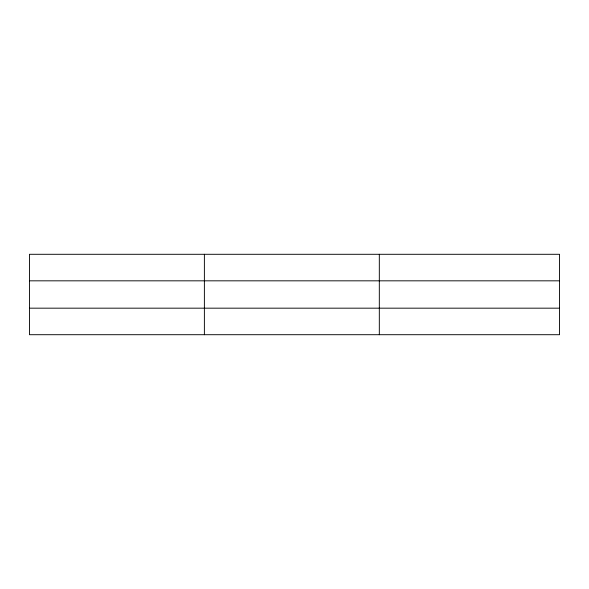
<?xml version="1.0" encoding="UTF-8"?>
<svg xmlns="http://www.w3.org/2000/svg" width="589" height="589" viewBox="0 0 589 589"><rect width="100%" height="100%" fill="white"/><g stroke="black" fill="none" stroke-linecap="round" stroke-linejoin="round"><path stroke-width="0.88" d="M204.383 254.293L204.383 334.707M379.316 254.293L379.316 334.707M559.55 280.828L559.55 254.293L29.45 254.293L29.45 334.707L559.55 334.707L559.55 280.828L29.45 280.828M29.45 308.172L559.55 308.172"/></g></svg>
